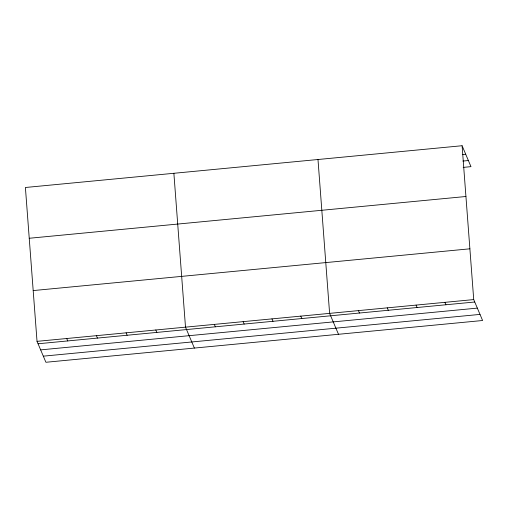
<?xml version="1.0" encoding="UTF-8"?>
<svg xmlns="http://www.w3.org/2000/svg" width="508" height="508" viewBox="0 0 508 508"><rect width="100%" height="100%" fill="white"/><g stroke="black" fill="none" stroke-linecap="round" stroke-linejoin="round"><path stroke-width="0.76" d="M462.096 145.726L25.4 187.49L37.027 341.351L45.904 362.274L482.6 320.51L473.723 299.587L462.096 145.726L470.973 166.649L463.182 167.392M462.598 154.546L465.709 154.248M462.928 161.061L468.382 160.541M29.235 238.265L465.931 196.501M33.191 290.576L469.881 248.812M37.027 341.351L473.723 299.587M38.056 343.77L474.745 302.006M40.646 349.879L477.336 308.115M43.313 356.165L480.009 314.401M444.9 302.343L445.922 304.762M416.077 305.098L417.1 307.518M387.255 307.861L388.283 310.274M358.432 310.617L359.461 313.03M338.493 334.289L329.609 313.373L317.983 159.506M300.787 316.128L301.815 318.548M271.971 318.884L272.993 321.304M243.148 321.64L244.17 324.06M214.325 324.396L215.348 326.815M194.38 348.075L185.503 327.152L173.876 173.291M155.81 329.99L156.832 332.41M126.111 332.835L127.14 335.248M96.418 335.674L97.441 338.093M66.719 338.512L67.748 340.931"/></g></svg>
